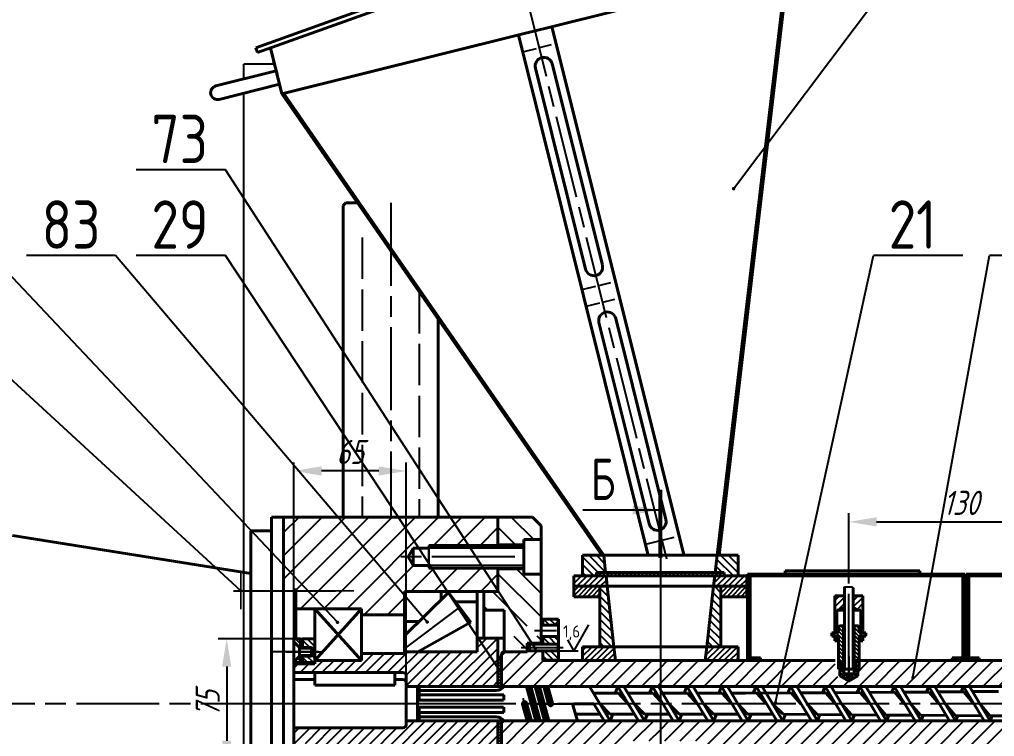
# Model space of a CAD drawing. Header units: millimetres. Extents: x -80 to 1055, y -404 to 589.
# Drawn here: x 198.1 to 339.2, y 430.3 to 534 of the extents above; entities that cross this region are included whole.
import ezdxf

# ---------------------------------------------------------------- set-up
doc = ezdxf.new("R2010")
doc.units = ezdxf.units.MM
for name, pattern in [('AM_ISO02W050', [7.5, 6, -1.5]), ('AM_ISO08W050', [18, 12, -1.5, 3, -1.5]), ('CENTER2', [28.575, 19.05, -3.175, 3.175, -3.175])]:
    doc.linetypes.add(name, pattern=pattern)
for name, color, linetype, lineweight in [('AM_5', 5, 'Continuous', 25), ('AM_7', 5, 'AM_ISO08W050', 25), ('ASHADE', 7, 'Continuous', 40)]:
    doc.layers.add(name, color=color, linetype=linetype, lineweight=lineweight)
for name, color, linetype in [('TIN', 164, 'Continuous'), ('Пунктир', 1, 'AM_ISO02W050'), ('Слой4', 94, 'CENTER2')]:
    doc.layers.add(name, color=color, linetype=linetype)
doc.styles.add('ACISOTS', font='isocp.shx', dxfattribs={"height": 1})
doc.styles.add('ROMANC', font='romanc.shx', dxfattribs={"width": 0.75, "oblique": 15})
doc.styles.get("Standard").update_dxf_attribs({"font": 'romanc.shx', "width": 0.8})
doc.dimstyles.new('Масш.0.25', dxfattribs={"dimtxt": 3.5, "dimasz": 4, "dimexe": 1.25, "dimexo": 0.0625, "dimgap": 1, "dimtad": 1, "dimdec": 0, "dimlfac": 4, "dimzin": 0, "dimdsep": 46, "dimtxsty": 'ROMANC', "dimcen": -0.09, "dimadec": 0, "dimazin": 0, "dimtfac": 1, "dimtdec": 0, "dimtmove": 0, "dimatfit": 3, "dimfxl": 1, "dimtolj": 1, "dimtzin": 0, "dimarcsym": 0})
doc.dimstyles.new('Масш.0.5', dxfattribs={"dimtxt": 3.5, "dimasz": 4, "dimexe": 1.25, "dimexo": 0.0625, "dimgap": 1, "dimtad": 1, "dimtoh": 1, "dimdec": 0, "dimlfac": 2, "dimzin": 0, "dimdsep": 46, "dimtxsty": 'ROMANC', "dimcen": -0.09, "dimadec": 1, "dimazin": 0, "dimtfac": 1, "dimtdec": 0, "dimtmove": 0, "dimatfit": 3, "dimfxl": 1, "dimtolj": 1, "dimtzin": 0, "dimarcsym": 0})
pattern_1 = [(45, (7114.45955, 799.9807), (0.420949506, -0.420949506), [])]
pattern_2 = [(45, (-15231.9553, -3915.6671), (-1.12253202, 1.12253202), [])]
pattern_3 = [(135, (-15231.9553, -3915.667), (-1.68379802, -1.68379802), [])]

# ---------------------------------------------------------------- blocks, each defined once
blk = doc.blocks.new('*D20')
at = {"layer": 'Defpoints', "color": 0}
for p in [(239.11, 444.39), (228.12, 425.64), (237.85, 425.64)]:
    blk.add_point(p, dxfattribs=at)
at = {"layer": 'TIN', "color": 0, "lineweight": -2}
for p, q in [((239.04, 444.39), (226.87, 444.39)), ((228.12, 440.39), (228.12, 429.64)), ((237.79, 425.64), (226.87, 425.64))]:
    blk.add_line(p, q, dxfattribs=at)
at = {"layer": 'TIN', "color": 0}
for points in [[(227.45, 440.39), (228.78, 440.39), (228.12, 444.39)], [(227.45, 429.64), (228.78, 429.64), (228.12, 425.64)]]:
    blk.add_solid(points, dxfattribs=at)
at = {"layer": 'TIN', "color": 0, "insert": (225.37, 435.01), "char_height": 3.5, "attachment_point": 5, "rotation": 90, "style": 'ROMANC'}
blk.add_mtext('\\A1;75', dxfattribs=at)
blk = doc.blocks.new('*D32')
at = {"layer": 'Defpoints', "color": 0}
for p in [(406.46, 566.16), (116.36, 435.01), (406.46, 435.01)]:
    blk.add_point(p, dxfattribs=at)
at = {"layer": 'TIN', "color": 0, "lineweight": -2}
for p, q in [((116.36, 435.07), (116.36, 567.41)), ((406.46, 435.07), (406.46, 567.41)), ((120.36, 566.16), (402.46, 566.16))]:
    blk.add_line(p, q, dxfattribs=at)
at = {"layer": 'TIN', "color": 0}
for points in [[(120.36, 566.82), (120.36, 565.49), (116.36, 566.16)], [(402.46, 566.82), (402.46, 565.49), (406.46, 566.16)]]:
    blk.add_solid(points, dxfattribs=at)
at = {"layer": 'TIN', "color": 0, "insert": (261.41, 568.91), "char_height": 3.5, "attachment_point": 5, "style": 'ROMANC'}
blk.add_mtext('\\A1;1160{\\fTahoma|b0|i0|c0|p32;*}', dxfattribs=at)
blk = doc.blocks.new('*D492')
at = {"layer": 'Defpoints', "color": 0}
for p in [(350.65, 461.33), (350.65, 458.04), (318.15, 452.55)]:
    blk.add_point(p, dxfattribs=at)
at = {"layer": 'TIN', "color": 0, "lineweight": -2}
for p, q in [((318.15, 452.61), (318.15, 462.58)), ((350.65, 458.1), (350.65, 462.58)), ((322.15, 461.33), (346.65, 461.33))]:
    blk.add_line(p, q, dxfattribs=at)
at = {"layer": 'TIN', "color": 0}
for points in [[(322.15, 461.99), (322.15, 460.66), (318.15, 461.33)], [(346.65, 461.99), (346.65, 460.66), (350.65, 461.33)]]:
    blk.add_solid(points, dxfattribs=at)
at = {"layer": 'TIN', "color": 0, "insert": (334.4, 464.08), "char_height": 3.5, "attachment_point": 5, "style": 'ROMANC'}
blk.add_mtext('\\A1;130', dxfattribs=at)
blk = doc.blocks.new('*D508')
at = {"layer": 'Defpoints', "color": 0}
for p in [(237.85, 468.69), (237.85, 435.01), (254.11, 435.01)]:
    blk.add_point(p, dxfattribs=at)
at = {"layer": 'TIN', "color": 0, "lineweight": -2}
for p, q in [((237.85, 435.07), (237.85, 469.94)), ((254.11, 435.07), (254.11, 469.94)), ((250.11, 468.69), (241.85, 468.69))]:
    blk.add_line(p, q, dxfattribs=at)
at = {"layer": 'TIN', "color": 0}
for points in [[(241.85, 469.36), (241.85, 468.02), (237.85, 468.69)], [(250.11, 469.36), (250.11, 468.02), (254.11, 468.69)]]:
    blk.add_solid(points, dxfattribs=at)
at = {"layer": 'TIN', "color": 0, "insert": (245.98, 471.44), "char_height": 3.5, "attachment_point": 5, "style": 'ROMANC'}
blk.add_mtext('\\A1;65', dxfattribs=at)

msp = doc.modelspace()

# ---------------------------------------------------------------- hatches: boundary and pattern name
at = {"layer": 'TIN'}
h = msp.add_hatch(dxfattribs=at)
h.set_pattern_fill('ANSI31', color=256, scale=0.25, angle=-14, style=0)
h.set_pattern_definition([(149, (10100.261, 4529.1147), (0.40881147, 0.680376545), [])])
h.paths.add_polyline_path([(236.11, 523.26), (236.37, 523.33), (263.08, 484.79), (262.84, 484.7)])
h = msp.add_hatch(dxfattribs=at)
h.set_pattern_fill('ANSI31', color=256, scale=0.25, angle=-14, style=0)
h.set_pattern_definition([(59, (-10280.7787, -552.4492), (-0.680376545, 0.40881147), [])])
h.paths.add_polyline_path([(303.89, 494.94), (303.63, 494.91), (299.11, 456.51), (299.37, 456.58)])
h = msp.add_hatch(dxfattribs=at)
h.set_pattern_fill('ANSI31', color=256, scale=0.75, style=0)
h.set_pattern_definition([(45, (-15231.9553, -3915.667), (-1.68379802, 1.68379802), [])])
h.paths.add_polyline_path([(238.1, 451.36), (238.1, 448.76), (243.2, 448.76), (247.6, 448.76), (247.6, 447.86), (253.86, 447.86), (253.86, 451.26), (267.37, 451.26), (267.37, 454.64), (257.37, 454.64), (257.37, 455.01), (255.12, 455.01), (254.39, 456.26), (255.12, 457.51), (257.37, 457.51), (257.37, 457.89), (267.37, 457.89), (267.37, 462.01), (236.36, 462.01), (236.36, 451.36)])
h = msp.add_hatch(dxfattribs=at)
h.set_pattern_fill('ANSI31', color=256, scale=0.75, angle=90, style=0)
h.set_pattern_definition(pattern_3)
h.paths.add_polyline_path([(267.37, 462.01), (267.37, 458.01), (271.12, 458.01), (271.12, 458.76), (273.62, 458.76), (273.62, 460.76), (272.37, 462.01)])
h = msp.add_hatch(dxfattribs=at)
h.set_pattern_fill('ANSI31', color=256, scale=0.25, style=0)
h.set_pattern_definition([(135, (7582.5638, 783.15965), (0.56126601, 0.56126601), [])])
h.paths.add_polyline_path([(299.08, 456.5), (298.8, 454), (300.12, 454), (300.12, 453.5), (302.12, 453.5), (302.12, 456.5)])
h.paths.add_polyline_path([(279.62, 456.5), (279.62, 453.5), (281.62, 453.5), (281.62, 454), (282.95, 454), (282.67, 456.5)])
h = msp.add_hatch(dxfattribs=at)
h.set_pattern_fill('ANSI31', color=256, scale=0.75, angle=90, style=0)
h.set_pattern_definition(pattern_3)
h.paths.add_polyline_path([(273.62, 453.76), (271.12, 453.76), (271.12, 454.51), (267.37, 454.51), (267.37, 448.56), (268.26, 448.56), (268.26, 446.3), (273.62, 446.3), (273.62, 447.25)])
h = msp.add_hatch(dxfattribs=at)
h.set_pattern_fill('ANSI31', color=256, scale=0.1875, angle=90, style=0)
h.set_pattern_definition([(45, (7582.5638, 783.15965), (0.420949506, -0.420949506), [])])
h.paths.add_polyline_path([(303.37, 453.5), (303.37, 452), (298.57, 452), (298.74, 453.5)])
h.paths.add_polyline_path([(283.01, 453.5), (283.17, 452), (278.37, 452), (278.37, 453.5), (279.62, 453.5)])
h = msp.add_hatch(dxfattribs=at)
h.set_pattern_fill('ANSI31', color=256, scale=0.125, style=0)
h.set_pattern_definition([(135, (7582.56382, 783.15965), (0.280633004, 0.280633004), [])])
h.paths.add_polyline_path([(290.87, 454), (300.12, 454), (300.12, 453.5), (290.87, 453.5)])
h.paths.add_polyline_path([(281.62, 454), (290.87, 454), (290.87, 453.5), (281.62, 453.5)])
h = msp.add_hatch(dxfattribs=at)
h.set_pattern_fill('ANSI31', color=256, scale=0.15, angle=90, style=0)
h.set_pattern_definition([(45, (7114.45955, 483.4944), (0.336759605, -0.336759605), [])])
h.paths.add_polyline_path([(282.12, 452), (282.12, 450.5), (278.37, 450.5), (278.37, 452)])
h.paths.add_polyline_path([(299.62, 450.5), (299.62, 452), (303.37, 452), (303.37, 450.5)])
h = msp.add_hatch(dxfattribs=at)
h.set_pattern_fill('ANSI31', color=256, scale=0.25, style=0)
h.set_pattern_definition([(135, (6853.4571, 805.2864), (0.56126601, 0.56126601), [])])
h.paths.add_polyline_path([(299.62, 443.25), (297.59, 443.25), (298.57, 452), (299.07, 452), (299.32, 452), (299.62, 452)])
h.paths.add_polyline_path([(284.15, 443.25), (282.13, 443.25), (282.13, 452), (283.18, 452)])
h = msp.add_hatch(dxfattribs=at)
h.set_pattern_fill('ANSI31', color=256, scale=0.75, angle=90, style=0)
h.set_pattern_definition(pattern_3)
h.paths.add_polyline_path([(267.37, 451.26), (265.35, 451.26), (265.35, 448.56), (267.37, 448.56)])
h = msp.add_hatch(dxfattribs=at)
h.set_pattern_fill('ANSI31', color=256, scale=0.2, angle=180, style=0)
h.set_pattern_definition([(225, (-15231.45534, -3867.8331), (0.449012806, -0.449012806), [])])
h.paths.add_polyline_path([(320.18, 450.61), (318.79, 450.61), (318.79, 448.97), (319.47, 448.57), (319.89, 448.57), (319.89, 445.28), (320.18, 445.28)])
h.paths.add_polyline_path([(317.5, 450.61), (316.11, 450.61), (316.11, 445.28), (316.4, 445.28), (316.4, 448.57), (316.82, 448.57), (317.5, 448.97)])
h.paths.add_polyline_path([(316.4, 444.78), (316.11, 444.78), (316.11, 444.12), (316.4, 444.12)])
h.paths.add_polyline_path([(320.18, 444.78), (319.89, 444.78), (319.89, 444.12), (320.18, 444.12)])
h = msp.add_hatch(dxfattribs=at)
h.set_pattern_fill('ANSI31', color=256, scale=0.2, angle=90, style=0)
h.set_pattern_definition([(135, (-15231.95534, -3915.6671), (-0.449012806, -0.449012806), [])])
h.paths.add_polyline_path([(276.12, 447.02), (276.12, 447.25), (273.87, 447.25), (273.87, 446.37), (275.47, 446.37)])
h.paths.add_polyline_path([(275.47, 444.72), (273.87, 444.72), (273.87, 443.76), (273.87, 443.64), (276.12, 443.64), (276.12, 444.08)])
h.paths.add_polyline_path([(276.12, 442.64), (273.87, 442.64), (273.87, 441.32), (276.12, 441.32)])
h = msp.add_hatch(dxfattribs=at)
h.set_pattern_fill('ANSI31', color=256, scale=0.125, angle=90, style=0)
h.set_pattern_definition([(135, (-50.75283, -63.24215), (-0.280633, -0.280633), [])])
h.paths.add_polyline_path([(316.65, 446.28), (316.65, 445.28), (315.68, 445.28), (315.68, 444.78), (316.65, 444.78), (316.65, 441.28), (317.05, 441.28), (317.05, 440.03), (317.37, 440.03), (317.37, 446.28)])
h.paths.add_polyline_path([(316.65, 441.28), (316.65, 440.43), (317.05, 440.03), (317.05, 441.28)])
h.paths.add_polyline_path([(319.25, 441.28), (319.25, 440.03), (319.65, 440.43), (319.65, 441.28)], flags=16)
h.paths.add_polyline_path([(318.92, 446.28), (318.92, 441.03), (318.92, 440.03), (319.25, 440.03), (319.25, 441.28), (319.65, 441.28), (319.65, 444.78), (320.61, 444.78), (320.61, 445.28), (319.65, 445.28), (319.65, 446.28)])
h = msp.add_hatch(dxfattribs=at)
h.set_pattern_fill('ANSI31', color=256, scale=0.35, angle=180, style=0)
h.set_pattern_definition([(225, (-15231.9553, -3915.6671), (0.78577241, -0.78577241), [])])
h.paths.add_polyline_path([(267.37, 444.51), (264.36, 444.51), (264.36, 442.51), (253.85, 442.51), (253.85, 442.26), (247.6, 442.26), (247.6, 441.26), (241.23, 441.26), (240.85, 441.26), (240.85, 440.77), (237.85, 440.77), (237.85, 439.51), (253.61, 439.51, -0.414214), (254.11, 439.01), (254.11, 438.51), (254.11, 437.51), (267.37, 437.51)])
h.paths.add_polyline_path([(267.37, 432.51), (264.78, 432.51), (255.96, 432.51), (254.11, 432.51), (254.11, 432.01, -0.414214), (253.61, 431.51), (237.85, 431.51), (237.85, 429.25), (240.85, 429.25), (240.85, 428.76), (247.6, 428.76), (247.6, 427.76), (253.85, 427.76), (253.85, 427.51), (264.36, 427.51), (264.36, 425.51), (267.37, 425.51)])
h = msp.add_hatch(dxfattribs=at)
h.set_pattern_fill('ANSI31', color=256, scale=0.75, angle=90, style=0)
h.set_pattern_definition(pattern_3)
h.paths.add_polyline_path([(273.62, 444.8), (268.39, 444.8), (268.26, 444.94), (268.26, 443.13), (271.62, 443.13), (271.62, 443.76), (273.62, 443.76)])
h.paths.add_polyline_path([(271.62, 443.13), (268.26, 443.13), (268.26, 442.51), (271.62, 442.51)])
h = msp.add_hatch(dxfattribs=at)
h.set_pattern_fill('ANSI31', color=256, scale=0.1875, angle=90, style=0)
h.set_pattern_definition([(135, (-15231.95534, -3915.6671), (-0.420949506, -0.420949506), [])])
h.paths.add_polyline_path([(238.78, 444.39), (237.85, 444.39), (237.85, 443.94), (238.66, 443.14), (238.78, 443.14)])
h.paths.add_polyline_path([(238.78, 441.89), (238.66, 441.89), (237.85, 441.08), (237.85, 441.01), (238.78, 441.01)])
h.paths.add_polyline_path([(240.85, 444.39), (239.11, 444.39), (239.11, 443.14), (240.41, 443.14), (240.85, 443.14)])
h.paths.add_polyline_path([(240.85, 441.89), (240.41, 441.89), (239.11, 441.89), (239.11, 441.01), (240.85, 441.01)])
h.paths.add_polyline_path([(240.85, 443.14), (240.41, 443.14), (240.53, 443.01), (240.85, 443.01)])
h.paths.add_polyline_path([(240.85, 442.01), (240.53, 442.01), (240.41, 441.89), (240.85, 441.89)])
h = msp.add_hatch(dxfattribs=at)
h.set_pattern_fill('ANSI31', color=256, scale=0.5, style=0)
h.set_pattern_definition(pattern_2)
h.paths.add_polyline_path([(273.87, 443.76), (271.62, 443.76), (271.62, 443.64), (273.87, 443.64)])
h = msp.add_hatch(dxfattribs=at)
h.set_pattern_fill('ANSI31', color=256, scale=0.1875, angle=90, style=0)
h.set_pattern_definition(pattern_1)
h.paths.add_polyline_path([(279.62, 443.25), (279.62, 441.25), (284.38, 441.25), (284.15, 443.25)])
h = msp.add_hatch(dxfattribs=at)
h.set_pattern_fill('ANSI31', color=256, scale=0.1875, angle=90, style=0)
h.set_pattern_definition(pattern_1)
h.paths.add_polyline_path([(302.12, 443.25), (302.12, 441.25), (297.37, 441.25), (297.59, 443.25)])
h = msp.add_hatch(dxfattribs=at)
h.set_pattern_fill('ANSI37', color=256, scale=0.1875, angle=90, style=0)
h.set_pattern_definition([(135, (-15231.95534, -3915.6671), (-0.420949506, -0.420949506), []), (225, (-15231.95534, -3915.6671), (0.420949506, -0.420949506), [])])
h.paths.add_polyline_path([(267.87, 441.74), (267.37, 441.74), (267.37, 437.51), (267.87, 437.51)])
h.paths.add_polyline_path([(267.87, 432.25), (267.87, 432.51), (267.37, 432.51), (267.37, 428.28), (267.87, 428.28)])
h = msp.add_hatch(dxfattribs=at)
h.set_pattern_fill('ANSI31', color=256, scale=0.5, style=0)
h.set_pattern_definition(pattern_2)
h.paths.add_polyline_path([(290.87, 441.25), (284.38, 441.25), (284.38, 441.24), (273.87, 441.24), (273.87, 442.64), (271.62, 442.64), (271.62, 442.51), (268.14, 442.51), (267.88, 442.25), (267.88, 437.75), (268.12, 437.51), (280.6, 437.51), (280.6, 437.5), (284.72, 437.5), (284.72, 437.51), (285.6, 437.51), (285.6, 437.5), (289.72, 437.5), (289.72, 437.51), (290.6, 437.51), (290.6, 437.5), (290.87, 437.5), (290.87, 439.02)])
h = msp.add_hatch(dxfattribs=at)
h.set_pattern_fill('ANSI31', color=256, scale=0.5, style=0)
h.set_pattern_definition(pattern_2)
h.paths.add_polyline_path([(316.15, 441.25), (302.12, 441.25), (302.12, 441.25), (297.37, 441.25), (290.87, 441.25), (290.87, 438.36), (290.87, 437.5), (294.72, 437.5), (294.72, 437.51), (295.6, 437.51), (295.6, 437.5), (299.72, 437.5), (299.72, 437.51), (300.6, 437.51), (300.6, 437.5), (304.72, 437.5), (304.72, 437.51), (305.6, 437.51), (305.6, 437.5), (309.72, 437.5), (309.72, 437.51), (310.6, 437.51), (310.6, 437.5), (314.72, 437.5), (314.72, 437.51), (315.6, 437.51), (315.6, 437.5), (319.72, 437.5), (319.72, 437.51), (320.6, 437.51), (320.6, 437.5), (324.72, 437.5), (324.72, 437.51), (325.6, 437.51), (325.6, 437.5), (329.72, 437.5), (329.72, 437.51), (330.6, 437.51), (330.6, 437.5), (334.72, 437.5), (334.72, 437.51), (335.6, 437.51), (335.6, 437.5), (339.72, 437.5), (339.72, 437.51), (340.6, 437.51), (340.6, 437.5), (342.34, 437.5), (341.28, 441.25), (319.15, 441.25), (319.15, 440.03), (318.96, 440.03), (318.96, 439.05), (318.9, 439.01), (318.9, 439.01), (317.65, 438.29), (316.33, 439.05), (316.33, 440.03), (316.15, 440.03)])
h = msp.add_hatch(dxfattribs=at)
h.set_pattern_fill('ANSI31', color=256, scale=0.09375, angle=90, style=0)
h.set_pattern_definition([(135, (-50.32527, -37.69323), (-0.21047475, -0.21047475), [])])
h.paths.add_polyline_path([(316.83, 439.92), (316.83, 439.05), (317.49, 438.67), (318.15, 438.67), (318.15, 438.91), (317.4, 439.35), (317.4, 439.92)])
h.paths.add_polyline_path([(318.9, 439.92), (318.9, 439.35), (318.15, 438.91), (318.15, 438.67), (318.8, 438.67), (318.94, 438.75), (319.46, 439.05), (319.46, 439.92)])
h = msp.add_hatch(dxfattribs=at)
h.set_pattern_fill('ANSI31', color=256, scale=0.5, style=0)
h.set_pattern_definition(pattern_2)
h.paths.add_polyline_path([(290.87, 432.51), (278.9, 432.51), (278.21, 432.51), (277.25, 432.51), (268.13, 432.51), (267.88, 432.25), (267.88, 428.25), (268.12, 428), (269.11, 428), (269.11, 427.52), (271.62, 427.52), (271.62, 426.25), (273.87, 426.25), (273.87, 426.37), (273.87, 428.75), (281.38, 428.75), (285.13, 428.75), (285.13, 429.61), (290.87, 429.61)])
h = msp.add_hatch(dxfattribs=at)
h.set_pattern_fill('ANSI31', color=256, scale=0.5, style=0)
h.set_pattern_definition(pattern_2)
h.paths.add_polyline_path([(343.75, 432.51), (290.87, 432.51), (290.87, 429.61), (296.63, 429.61), (296.63, 428.75), (304.38, 428.75), (344.81, 428.76)])

# ---------------------------------------------------------------- linework, layer by layer
at = {"layer": 'AM_5', "color": 2}
for p, q in [((278.36, 442.63), (280.54, 446.41)), ((277.42, 444.26), (278.36, 442.63))]:
    msp.add_line(p, q, dxfattribs=at)
at = {"layer": 'AM_7'}
for p, q in [((291.81, 455.92), (271.97, 535.49)), ((251.86, 507.51), (251.86, 462.01)), ((269.81, 456.26), (253.26, 456.26)), ((269.81, 456.26), (253.26, 456.26)), ((290.87, 456.12), (290.87, 438.36)), ((290.87, 452), (290.87, 442.08)), ((318.15, 438.92), (318.15, 452.55)), ((229.12, 451.36), (242.67, 451.36)), ((230.87, 451.36), (244.42, 451.36)), ((232.33, 451.36), (237.55, 451.36)), ((234.12, 451.36), (243.84, 451.36)), ((253.85, 442.96), (261.82, 448.95)), ((275.84, 445.55), (272.68, 445.55)), ((290.87, 445.28), (290.87, 438.36)), ((270.72, 443.14), (276.81, 443.14)), ((318.15, 441.86), (318.15, 438.11)), ((318.15, 441.81), (318.15, 438.11)), ((318.15, 439.6), (318.15, 440.65)), ((290.87, 439.02), (290.87, 424.9)), ((273.13, 432.51), (271.77, 437.58)), ((273.13, 432.51), (271.77, 437.58)), ((274.38, 432.51), (273.02, 437.58)), ((274.38, 432.51), (273.02, 437.58)), ((275.07, 434.72), (274.3, 437.58)), ((275.07, 434.72), (274.3, 437.58)), ((236.36, 435.01), (109.16, 435.01)), ((413.98, 435.01), (231.69, 435.01)), ((268.35, 435.01), (235.62, 435.01)), ((271.88, 432.59), (271.02, 435.8)), ((271.88, 432.59), (271.02, 435.8)), ((272.11, 435), (277.95, 435))]:
    msp.add_line(p, q, dxfattribs=at)
at = {"layer": 'ASHADE'}
for p, q in [((232.31, 529.96), (298.47, 553.66)), ((232.57, 529.25), (298.72, 552.95)), ((309.38, 541.53), (274.91, 532.94)), ((299.11, 456.52), (309.12, 541.47)), ((299.36, 456.52), (309.38, 541.53)), ((270.58, 531.86), (274.91, 532.94)), ((294.25, 456.57), (275.19, 533.01)), ((236.11, 523.26), (270.58, 531.86)), ((236.35, 523.32), (270.58, 531.86)), ((289.12, 456.44), (270.34, 531.8)), ((232.31, 529.96), (232.57, 529.25)), ((236.11, 523.26), (234.45, 529.93)), ((235.4, 526.13), (234.91, 528.07)), ((235.28, 526.6), (226.55, 524.42)), ((272.8, 527.01), (280.06, 497.9)), ((275.23, 527.62), (282.48, 498.51)), ((235.77, 524.66), (227.03, 522.48)), ((282.38, 456.49), (236.11, 523.26)), ((248.27, 506.16), (236.37, 523.33)), ((244.99, 507.14), (245.36, 507.51)), ((244.99, 462.01), (244.99, 507.14)), ((245.36, 507.51), (247.03, 507.51)), ((282.69, 456.49), (248.27, 506.16)), ((258.74, 491.06), (258.74, 462.01)), ((281.99, 490.16), (289.25, 461.05)), ((284.42, 490.76), (291.67, 461.65)), ((234.61, 431.51), (234.61, 462.01)), ((267.37, 462.01), (234.61, 462.01)), ((236.36, 431.51), (236.36, 462.01)), ((272.37, 462.01), (267.37, 462.01)), ((267.37, 457.89), (267.37, 462.01)), ((267.37, 457.89), (267.37, 462.01)), ((267.37, 457.89), (267.37, 462.01)), ((273.62, 460.76), (272.37, 462.01)), ((231.61, 460.01), (234.61, 460.01)), ((231.61, 431.51), (231.61, 460.01)), ((273.62, 446.3), (273.62, 460.76)), ((197.11, 459.35), (231.61, 453.85)), ((271.12, 458.76), (271.12, 453.76)), ((273.62, 458.76), (271.12, 458.76)), ((255.12, 457.51), (254.39, 456.26)), ((255.12, 457.51), (254.39, 456.26)), ((257.37, 457.51), (255.12, 457.51)), ((255.12, 457.51), (255.12, 455.01)), ((255.12, 457.51), (255.12, 455.01)), ((271.12, 457.89), (257.37, 457.89)), ((271.12, 458.01), (267.37, 458.01)), ((254.39, 456.26), (255.12, 455.01)), ((254.39, 456.26), (255.12, 455.01)), ((302.12, 456.5), (279.62, 456.5)), ((279.62, 453.5), (279.62, 456.5)), ((282.38, 456.49), (299.36, 456.52)), ((282.95, 454), (282.67, 456.5)), ((298.8, 454), (299.08, 456.5)), ((302.12, 453.5), (302.12, 456.5)), ((257.37, 455.01), (255.12, 455.01)), ((271.12, 454.64), (257.37, 454.64)), ((267.37, 454.64), (257.37, 454.64)), ((267.37, 451.26), (267.37, 454.64)), ((267.37, 451.26), (267.37, 454.64)), ((267.37, 451.26), (267.37, 454.64)), ((271.12, 454.51), (267.37, 454.51)), ((273.62, 453.76), (271.12, 453.76)), ((279.62, 453.5), (278.37, 453.5)), ((278.37, 453.5), (278.37, 452)), ((278.37, 453.5), (278.37, 452)), ((303.37, 453.5), (279.62, 453.5)), ((281.62, 453.5), (281.62, 454)), ((281.62, 454), (300.12, 454)), ((283.17, 452), (283.01, 453.5)), ((298.57, 452), (298.74, 453.5)), ((300.12, 454), (300.12, 453.5)), ((302.12, 453.5), (303.37, 453.5)), ((303.37, 453.5), (303.37, 452)), ((303.5, 453.75), (303.5, 441.25)), ((335, 453.75), (303.5, 453.75)), ((303.87, 453.5), (303.87, 441.25)), ((334.62, 453.5), (303.87, 453.5)), ((308.92, 453.75), (308.92, 454.25)), ((308.92, 454.25), (328.42, 454.25)), ((328.42, 453.75), (328.42, 454.25)), ((334.62, 453.5), (334.62, 441.25)), ((335, 453.75), (335, 441.25)), ((366.62, 453.75), (335.12, 453.75)), ((335.12, 453.75), (335.12, 441.25)), ((366.25, 453.5), (335.5, 453.5)), ((335.5, 453.5), (335.5, 441.25)), ((236.36, 435.01), (236.36, 451.68)), ((238.1, 444.39), (238.1, 451.68)), ((278.37, 452), (278.37, 450.5)), ((278.37, 452), (303.37, 452)), ((303.37, 452), (278.37, 452)), ((278.37, 452), (278.37, 450.5)), ((278.87, 452), (284.62, 452)), ((282.13, 452), (282.13, 443.25)), ((299.62, 452), (282.13, 452)), ((284.15, 443.25), (283.18, 452)), ((303.37, 452), (296.69, 452)), ((297.59, 443.25), (298.57, 452)), ((299.62, 452), (299.62, 443.25)), ((303.37, 452), (303.37, 450.5)), ((317.5, 440.03), (317.5, 451.91)), ((318.79, 440.03), (318.79, 451.78)), ((253.85, 442.26), (253.86, 451.26)), ((253.85, 444.84), (260.21, 451.1)), ((267.37, 451.26), (253.86, 451.26)), ((259.14, 451.26), (259.14, 450.04)), ((263.43, 446.81), (260.21, 451.1)), ((264.36, 442.51), (264.36, 451.26)), ((265.35, 451.26), (265.35, 444.51)), ((278.37, 450.5), (282.13, 450.5)), ((299.62, 450.5), (303.37, 450.5)), ((316.11, 450.61), (317.5, 450.61)), ((316.11, 445.28), (316.11, 450.61)), ((318.79, 450.61), (320.18, 450.61)), ((320.18, 445.28), (320.18, 450.61)), ((243.2, 448.76), (238.1, 448.76)), ((243.2, 448.76), (238.1, 448.76)), ((240.85, 448.76), (247.6, 448.76)), ((240.85, 448.76), (247.6, 441.26)), ((247.6, 448.76), (240.85, 441.26)), ((240.85, 448.76), (240.85, 441.26)), ((240.93, 448.76), (247.6, 448.76)), ((240.93, 448.76), (247.6, 448.76)), ((247.6, 448.76), (247.6, 441.26)), ((247.6, 448.76), (247.6, 441.26)), ((247.6, 448.76), (247.6, 441.26)), ((264.36, 449.76), (261.21, 449.76)), ((316.82, 448.57), (317.5, 448.97)), ((319.47, 448.57), (318.79, 448.97)), ((253.86, 447.86), (247.6, 447.86)), ((265.35, 448.56), (268.26, 448.56)), ((268.26, 448.56), (268.26, 446.17)), ((273.62, 446.3), (273.62, 447.25)), ((273.87, 447.25), (276.12, 447.25)), ((273.87, 446.3), (273.87, 447.25)), ((274.87, 447.25), (275.62, 447.25)), ((276.12, 447.25), (276.12, 446.93)), ((316.4, 445.28), (316.4, 448.57)), ((316.4, 448.57), (317.5, 448.57)), ((318.79, 448.57), (319.89, 448.57)), ((319.89, 445.28), (319.89, 448.57)), ((253.86, 446.89), (255.92, 446.89)), ((255.77, 442.51), (263.43, 446.81)), ((268.26, 446.17), (268.26, 444.94)), ((273.62, 444.8), (273.62, 446.3)), ((273.62, 444.8), (273.62, 446.3)), ((275.47, 446.37), (273.87, 446.37)), ((276.12, 446.37), (275.47, 446.37)), ((276.12, 446.93), (276.12, 445.75)), ((316.65, 446.16), (316.77, 446.28)), ((316.65, 445.28), (316.65, 446.16)), ((316.77, 446.28), (317.5, 446.28)), ((317.37, 446.16), (317.25, 446.28)), ((317.37, 446.16), (317.5, 446.16)), ((317.37, 440.16), (317.37, 446.16)), ((318.79, 446.28), (319.52, 446.28)), ((318.79, 446.16), (318.92, 446.16)), ((318.92, 446.16), (319.05, 446.28)), ((318.92, 441.03), (318.92, 446.28)), ((319.65, 446.16), (319.52, 446.28)), ((319.65, 445.28), (319.65, 446.16)), ((264.36, 444.51), (268.26, 444.51)), ((267.37, 437.51), (267.37, 444.51)), ((268.26, 444.94), (268.26, 442.51)), ((273.62, 443.76), (273.62, 444.8)), ((273.62, 443.76), (273.62, 444.8)), ((275.47, 444.72), (273.62, 444.72)), ((273.87, 443.76), (273.87, 444.72)), ((276.12, 444.72), (275.47, 444.72)), ((276.12, 445.75), (276.12, 445.35)), ((276.12, 445.35), (276.12, 444.18)), ((315.68, 445.28), (315.68, 444.78)), ((316.65, 445.28), (315.68, 445.28)), ((315.68, 444.78), (316.65, 444.78)), ((316.11, 444.12), (316.11, 444.78)), ((316.4, 444.12), (316.4, 444.78)), ((316.65, 440.03), (316.65, 444.78)), ((318.92, 440.03), (318.92, 445.53)), ((319.65, 445.28), (320.61, 445.28)), ((320.61, 444.78), (319.65, 444.78)), ((319.65, 441.28), (319.65, 444.78)), ((319.89, 444.12), (319.89, 444.78)), ((320.18, 444.12), (320.18, 444.78)), ((320.61, 445.28), (320.61, 444.78)), ((237.85, 444.39), (237.85, 435.01)), ((238.78, 444.39), (237.85, 444.39)), ((238.66, 443.14), (237.85, 443.94)), ((238.66, 443.14), (238.66, 441.89)), ((238.66, 443.14), (240.41, 443.14)), ((238.78, 444.39), (238.78, 443.14)), ((240.85, 444.39), (239.11, 444.39)), ((239.11, 444.39), (239.11, 443.14)), ((240.41, 443.14), (240.41, 442.51)), ((240.41, 443.14), (240.53, 443.01)), ((240.85, 440.77), (240.85, 444.39)), ((271.62, 443.76), (273.87, 443.76)), ((271.62, 442.51), (271.62, 443.76)), ((276.12, 443.64), (271.62, 443.64)), ((273.87, 443.76), (273.87, 443.64)), ((276.12, 444.18), (276.12, 441.24)), ((302.12, 443.25), (279.62, 443.25)), ((279.62, 443.25), (279.62, 441.24)), ((299.62, 443.25), (282.13, 443.25)), ((284.38, 441.25), (284.15, 443.25)), ((297.37, 441.25), (297.59, 443.25)), ((302.12, 443.25), (302.12, 441.25)), ((303.5, 444.34), (303.5, 441.25)), ((303.5, 442.46), (303.5, 443.13)), ((316.4, 444.12), (316.11, 444.12)), ((319.89, 444.12), (320.18, 444.12)), ((237.85, 442.67), (238.04, 442.67)), ((237.85, 442.35), (238.04, 442.35)), ((237.85, 442.35), (237.85, 441.36)), ((238.66, 441.89), (237.85, 441.08)), ((238.04, 442.67), (238.04, 442.35)), ((240.41, 441.89), (238.66, 441.89)), ((238.78, 441.89), (238.78, 440.77)), ((239.11, 441.89), (239.11, 440.77)), ((240.41, 442.51), (240.41, 441.89)), ((240.53, 442.01), (240.41, 441.89)), ((240.53, 443.01), (240.53, 442.67)), ((240.53, 443.01), (240.53, 442.51)), ((240.53, 443.01), (240.85, 443.01)), ((240.53, 442.67), (240.53, 442.35)), ((240.53, 442.51), (240.53, 442.01)), ((240.53, 442.35), (240.53, 442.01)), ((240.85, 442.01), (240.53, 442.01)), ((253.85, 442.26), (247.6, 442.26)), ((264.36, 442.51), (253.86, 442.51)), ((267.87, 441.74), (267.37, 441.74)), ((267.87, 441.74), (267.87, 437.75)), ((267.87, 441.74), (267.87, 437.51)), ((267.87, 441.74), (267.87, 437.51)), ((268.14, 442.51), (267.88, 442.25)), ((267.88, 442.25), (267.88, 437.51)), ((271.62, 442.51), (268.14, 442.51)), ((276.12, 442.64), (271.62, 442.64)), ((273.87, 442.64), (273.87, 441.24)), ((303.5, 442.5), (303.87, 442.5)), ((303.75, 442.5), (303.5, 442.5)), ((303.87, 441.63), (305.37, 441.63)), ((304.12, 441.25), (304.12, 441.63)), ((305.37, 441.63), (305.37, 441.25)), ((334.62, 441.63), (333.12, 441.63)), ((333.12, 441.63), (333.12, 441.25)), ((334.37, 441.25), (334.37, 441.63)), ((335, 442.5), (334.62, 442.5)), ((335.12, 442.5), (335.5, 442.5)), ((335.5, 441.63), (337, 441.63)), ((335.75, 441.25), (335.75, 441.63)), ((337, 441.63), (337, 441.25)), ((240.85, 440.77), (237.85, 440.77)), ((240.85, 441.26), (247.6, 441.26)), ((241.23, 441.26), (247.6, 441.26)), ((276.12, 441.32), (273.87, 441.32)), ((284.38, 441.24), (273.87, 441.24)), ((297.37, 441.25), (279.6, 441.25)), ((297.37, 441.25), (279.6, 441.25)), ((302.12, 441.25), (297.37, 441.25)), ((302.12, 441.25), (297.37, 441.25)), ((316.15, 441.25), (297.37, 441.25)), ((304.78, 441.25), (306.03, 441.25)), ((316.65, 440.43), (316.65, 441.28)), ((351.15, 441.25), (319.15, 441.25)), ((319.65, 440.03), (319.65, 441.28)), ((237.86, 439.51), (253.61, 439.51)), ((240.86, 439.51), (240.86, 437.67)), ((252.43, 439.51), (252.43, 437.67)), ((254.11, 439.01), (254.11, 432.01)), ((254.11, 439.01), (254.11, 438.51)), ((316.65, 440.03), (319.65, 440.03)), ((316.83, 440.03), (316.83, 439.05)), ((317.4, 439.92), (316.83, 439.92)), ((318.15, 438.29), (316.83, 439.05)), ((316.9, 439.01), (318.15, 438.29)), ((317.37, 440.16), (317.25, 440.03)), ((317.4, 440.03), (317.4, 439.35)), ((317.4, 439.35), (318.9, 439.35)), ((317.4, 439.35), (318.15, 438.91)), ((318.9, 439.35), (318.15, 438.91)), ((319.4, 439.01), (318.15, 438.29)), ((318.8, 438.67), (319.46, 439.05)), ((318.9, 440.03), (318.9, 439.35)), ((319.46, 439.92), (318.9, 439.92)), ((319.46, 440.03), (319.46, 439.05)), ((231.61, 438.51), (231.61, 410.01)), ((234.61, 438.51), (234.61, 408.01)), ((236.36, 438.51), (236.36, 408.01)), ((237.86, 438.51), (240.86, 438.51)), ((240.86, 437.67), (252.43, 437.67)), ((252.43, 438.51), (253.61, 438.51)), ((254.11, 438.01), (254.11, 432.01)), ((267.37, 437.51), (254.11, 437.51)), ((255.71, 437.51), (255.71, 435.51)), ((255.71, 437.26), (255.96, 437.51)), ((255.71, 437.26), (255.96, 437.51)), ((267.5, 437.51), (255.96, 437.51)), ((255.96, 437.51), (255.96, 435.51)), ((255.96, 437.51), (255.96, 435.51)), ((267.5, 437.51), (255.96, 437.51)), ((280.6, 437.51), (264.78, 437.51)), ((267.87, 437.75), (268.12, 437.5)), ((267.87, 437.75), (268.12, 437.5)), ((267.87, 437.75), (268.12, 437.5)), ((267.88, 437.75), (268.13, 437.5)), ((403.87, 437.5), (268.12, 437.5)), ((271.02, 437.51), (271.52, 437.51)), ((271.02, 437.51), (271.52, 437.51)), ((271.02, 437.51), (271.52, 437.51)), ((271.02, 437.51), (271.52, 437.51)), ((272.84, 432.51), (271.5, 437.51)), ((272.84, 432.51), (271.5, 437.51)), ((272.21, 437.51), (271.71, 437.51)), ((272.21, 437.51), (271.71, 437.51)), ((272.21, 437.51), (271.71, 437.51)), ((272.21, 437.51), (271.71, 437.51)), ((273.47, 432.51), (272.11, 437.51)), ((273.47, 432.51), (272.11, 437.51)), ((274.09, 432.51), (272.75, 437.51)), ((274.09, 432.51), (272.75, 437.51)), ((274.72, 432.51), (273.36, 437.51)), ((274.72, 432.51), (273.36, 437.51)), ((273.93, 437.51), (273.43, 437.51)), ((273.93, 437.51), (273.43, 437.51)), ((273.93, 437.51), (273.43, 437.51)), ((273.93, 437.51), (273.43, 437.51)), ((274.69, 434.94), (274, 437.51)), ((274.69, 434.94), (274, 437.51)), ((275.27, 435.08), (274.61, 437.51)), ((275.27, 435.08), (274.61, 437.51)), ((278.21, 437.51), (277.16, 437.51)), ((278.21, 437.51), (277.16, 437.51)), ((280.6, 437.51), (278.21, 437.51)), ((283.59, 432.51), (280.6, 437.51)), ((284.72, 437.51), (284.32, 436.51)), ((285.6, 437.51), (284.72, 437.51)), ((287.72, 432.51), (284.72, 437.51)), ((284.72, 437.51), (285.6, 437.51)), ((288.59, 432.51), (285.6, 437.51)), ((289.72, 437.51), (289.32, 436.51)), ((292.72, 432.51), (289.72, 437.51)), ((290.6, 437.51), (289.72, 437.51)), ((289.72, 437.51), (290.6, 437.51)), ((293.59, 432.51), (290.6, 437.51)), ((294.72, 437.51), (294.32, 436.51)), ((295.6, 437.51), (294.72, 437.51)), ((297.72, 432.51), (294.72, 437.51)), ((294.72, 437.51), (295.6, 437.51)), ((298.59, 432.51), (295.6, 437.51)), ((299.72, 437.51), (299.32, 436.51)), ((300.6, 437.51), (299.72, 437.51)), ((302.72, 432.51), (299.72, 437.51)), ((299.72, 437.51), (300.6, 437.51)), ((303.59, 432.51), (300.6, 437.51)), ((304.72, 437.51), (304.32, 436.51)), ((305.6, 437.51), (304.72, 437.51)), ((304.72, 437.51), (305.6, 437.51)), ((307.72, 432.51), (304.72, 437.51)), ((308.59, 432.51), (305.6, 437.51)), ((309.72, 437.51), (309.34, 436.55)), ((310.6, 437.51), (309.72, 437.51)), ((312.72, 432.51), (309.72, 437.51)), ((309.72, 437.51), (310.6, 437.51)), ((313.59, 432.51), (310.6, 437.51)), ((314.72, 437.51), (314.35, 436.59)), ((317.72, 432.51), (314.72, 437.51)), ((315.22, 437.51), (316.1, 437.51)), ((318.59, 432.51), (315.6, 437.51)), ((317.49, 438.67), (318.8, 438.67)), ((319.72, 437.51), (319.37, 436.63)), ((322.72, 432.51), (319.72, 437.51)), ((321.1, 437.51), (320.22, 437.51)), ((320.22, 437.51), (321.1, 437.51)), ((323.59, 432.51), (320.6, 437.51)), ((324.72, 437.51), (324.38, 436.66)), ((327.72, 432.51), (324.72, 437.51)), ((325.6, 437.51), (324.72, 437.51)), ((324.72, 437.51), (325.6, 437.51)), ((328.59, 432.51), (325.6, 437.51)), ((329.72, 437.51), (329.4, 436.7)), ((330.6, 437.51), (329.72, 437.51)), ((332.72, 432.51), (329.72, 437.51)), ((329.72, 437.51), (330.6, 437.51)), ((333.59, 432.51), (330.6, 437.51)), ((334.72, 437.51), (334.41, 436.74)), ((335.6, 437.51), (334.72, 437.51)), ((337.72, 432.51), (334.72, 437.51)), ((334.72, 437.51), (335.6, 437.51)), ((338.59, 432.51), (335.6, 437.51)), ((255.71, 437.26), (255.71, 432.76)), ((255.71, 437.26), (255.71, 432.76)), ((255.71, 437.26), (255.71, 432.76)), ((255.71, 437.26), (255.71, 435.51)), ((255.71, 437.26), (255.71, 432.76)), ((266.88, 436.92), (255.96, 436.92)), ((268.2, 436.3), (255.96, 436.3)), ((268.2, 436.3), (255.96, 436.3)), ((268.2, 436.3), (268.2, 435.51)), ((268.2, 436.3), (268.2, 435.51)), ((268.2, 436.3), (268.2, 435.51)), ((268.2, 436.3), (268.2, 435.51)), ((281.2, 436.51), (284.82, 436.51)), ((284.82, 436.51), (286.22, 435.01)), ((286.2, 436.51), (289.82, 436.51)), ((289.82, 436.51), (291.22, 435.01)), ((291.2, 436.51), (294.82, 436.51)), ((294.82, 436.51), (296.22, 435.01)), ((296.2, 436.51), (299.82, 436.51)), ((299.82, 436.51), (301.22, 435.01)), ((301.2, 436.51), (303.21, 436.51)), ((303.21, 436.51), (309.8, 436.56)), ((304.82, 436.51), (306.22, 435.01)), ((309.8, 436.56), (311.22, 435.01)), ((311.16, 436.57), (314.81, 436.59)), ((314.81, 436.59), (316.22, 435.01)), ((316.14, 436.6), (319.79, 436.63)), ((319.79, 436.63), (321.22, 435.01)), ((321.12, 436.64), (324.79, 436.67)), ((324.79, 436.67), (326.22, 435.01)), ((326.1, 436.68), (329.76, 436.7)), ((329.76, 436.7), (331.22, 435.01)), ((331.07, 436.71), (334.79, 436.74)), ((334.79, 436.74), (336.22, 435.01)), ((336.05, 436.75), (339.78, 436.78)), ((236.36, 435.01), (236.36, 418.34)), ((237.85, 425.64), (237.85, 435.01)), ((268.19, 435.51), (255.69, 435.51)), ((268.19, 435.51), (255.69, 435.51)), ((271.59, 432.51), (270.94, 434.93)), ((271.59, 432.51), (270.94, 434.93)), ((272.22, 432.51), (271.52, 435.1)), ((272.22, 432.51), (271.52, 435.1)), ((278.24, 434.63), (278.9, 432.51)), ((281.22, 435.01), (278.46, 435.01)), ((282.72, 432.51), (281.22, 435.01)), ((282.09, 435.01), (283.58, 433.51)), ((287.72, 432.51), (286.22, 435.01)), ((287.09, 435.01), (288.58, 433.51)), ((292.09, 435.01), (293.58, 433.51)), ((297.09, 435.01), (298.58, 433.51)), ((302.09, 435.01), (303.49, 433.51)), ((307.09, 435.01), (308.62, 433.47)), ((312.09, 435.01), (313.56, 433.43)), ((317.09, 435.01), (318.53, 433.4)), ((322.09, 435.01), (323.52, 433.36)), ((327.09, 435.01), (328.52, 433.33)), ((332.09, 435.01), (333.54, 433.29)), ((337.09, 435.01), (338.55, 433.25)), ((268.19, 434.51), (255.69, 434.51)), ((268.19, 434.51), (255.69, 434.51)), ((255.71, 432.76), (255.71, 434.51)), ((255.71, 432.76), (255.71, 434.51)), ((255.96, 434.51), (255.96, 432.51)), ((255.96, 434.51), (255.96, 432.51)), ((268.2, 433.72), (255.96, 433.72)), ((268.2, 433.72), (255.96, 433.72)), ((268.2, 433.72), (268.2, 434.51)), ((268.2, 433.72), (268.2, 434.51)), ((268.2, 433.72), (268.2, 434.51)), ((268.2, 433.72), (268.2, 434.51)), ((278.59, 433.51), (282.12, 433.51)), ((283.58, 433.51), (287.12, 433.51)), ((283.99, 433.51), (283.59, 432.51)), ((288.58, 433.51), (292.12, 433.51)), ((288.99, 433.51), (288.59, 432.51)), ((293.58, 433.51), (297.12, 433.51)), ((293.99, 433.51), (293.59, 432.51)), ((298.58, 433.51), (302.12, 433.51)), ((298.99, 433.51), (298.59, 432.51)), ((303.49, 433.51), (307.14, 433.48)), ((303.99, 433.51), (303.59, 432.51)), ((308.98, 433.47), (308.59, 432.51)), ((308.62, 433.47), (312.16, 433.44)), ((313.56, 433.43), (317.18, 433.41)), ((313.96, 433.43), (313.59, 432.51)), ((318.53, 433.4), (322.2, 433.37)), ((318.95, 433.4), (318.59, 432.51)), ((323.52, 433.36), (327.22, 433.34)), ((323.93, 433.36), (323.59, 432.51)), ((328.52, 433.33), (332.25, 433.3)), ((328.92, 433.32), (328.59, 432.51)), ((333.54, 433.29), (337.27, 433.26)), ((333.9, 433.29), (333.59, 432.51)), ((338.55, 433.25), (342.29, 433.23)), ((338.89, 433.25), (338.59, 432.51)), ((267.37, 432.51), (254.11, 432.51)), ((266.88, 433.1), (255.71, 433.1)), ((266.88, 433.1), (255.71, 433.1)), ((255.71, 432.76), (255.96, 432.51)), ((255.71, 432.76), (255.96, 432.51)), ((267.5, 432.51), (255.96, 432.51)), ((267.5, 432.51), (255.96, 432.51)), ((278.9, 432.51), (264.78, 432.51)), ((267.37, 432.51), (267.37, 425.51)), ((267.37, 425.51), (267.37, 432.51)), ((267.37, 432.51), (267.37, 425.51)), ((267.37, 425.51), (267.37, 432.51)), ((267.87, 432.51), (267.87, 432.25)), ((267.87, 432.51), (267.87, 432.25)), ((268.12, 432.5), (267.87, 432.25)), ((268.12, 432.5), (267.87, 432.25)), ((268.12, 432.5), (267.87, 432.25)), ((267.87, 428.25), (267.87, 432.25)), ((267.87, 428.25), (267.87, 432.25)), ((267.87, 432.25), (267.87, 428.25)), ((267.88, 432.51), (267.88, 427.76)), ((268.13, 432.5), (267.88, 432.25)), ((268.13, 432.51), (268.13, 432.5)), ((278.21, 432.51), (277.25, 432.51)), ((278.21, 432.51), (277.25, 432.51)), ((278.9, 432.51), (278.21, 432.51)), ((403.87, 432.51), (278.9, 432.51)), ((283.59, 432.51), (282.72, 432.51)), ((282.72, 432.51), (283.59, 432.51)), ((283.59, 432.51), (282.72, 432.51)), ((288.59, 432.51), (287.72, 432.51)), ((287.72, 432.51), (288.59, 432.51)), ((288.59, 432.51), (287.72, 432.51)), ((288.59, 432.51), (287.72, 432.51)), ((293.59, 432.51), (292.72, 432.51)), ((293.59, 432.51), (292.72, 432.51)), ((293.59, 432.51), (292.72, 432.51)), ((292.72, 432.51), (293.59, 432.51)), ((298.59, 432.51), (297.72, 432.51)), ((298.59, 432.51), (297.72, 432.51)), ((298.59, 432.51), (297.72, 432.51)), ((297.72, 432.51), (298.59, 432.51)), ((303.59, 432.51), (302.72, 432.51)), ((303.59, 432.51), (302.72, 432.51)), ((303.59, 432.51), (302.72, 432.51)), ((302.72, 432.51), (303.59, 432.51)), ((308.59, 432.51), (307.72, 432.51)), ((308.59, 432.51), (307.72, 432.51)), ((308.59, 432.51), (307.72, 432.51)), ((307.72, 432.51), (308.59, 432.51)), ((313.59, 432.51), (312.72, 432.51)), ((313.59, 432.51), (312.72, 432.51)), ((313.59, 432.51), (312.72, 432.51)), ((312.72, 432.51), (313.59, 432.51)), ((318.59, 432.51), (317.72, 432.51)), ((318.59, 432.51), (317.72, 432.51)), ((317.72, 432.51), (318.59, 432.51)), ((323.59, 432.51), (322.72, 432.51)), ((323.59, 432.51), (322.72, 432.51)), ((323.59, 432.51), (322.72, 432.51)), ((322.72, 432.51), (323.59, 432.51)), ((328.59, 432.51), (327.72, 432.51)), ((328.59, 432.51), (327.72, 432.51)), ((327.72, 432.51), (328.59, 432.51)), ((333.59, 432.51), (332.72, 432.51)), ((333.59, 432.51), (332.72, 432.51)), ((332.72, 432.51), (333.59, 432.51)), ((338.59, 432.51), (337.72, 432.51)), ((338.59, 432.51), (337.72, 432.51)), ((338.59, 432.51), (337.72, 432.51)), ((337.72, 432.51), (338.59, 432.51)), ((237.86, 431.51), (253.61, 431.51))]:
    msp.add_line(p, q, dxfattribs=at)
at = {"layer": 'ASHADE', "ltscale": 0.3}
for p, q in [((282.12, 450.5), (282.12, 452)), ((299.62, 450.5), (299.62, 452))]:
    msp.add_line(p, q, dxfattribs=at)
at = {"layer": 'ASHADE'}
for points, const_width in [([(290.87, 456.12), (290.87, 465.97)], 0.6), ([(230.16, 451.36), (230.16, 454.03)], 0.25), ([(230.16, 451.36), (230.16, 448.69)], 0.25), ([(246.53, 451.36), (230.16, 451.36)], 0.25)]:
    msp.add_lwpolyline(points, dxfattribs=dict(at, const_width=const_width))
for centre, radius, start, end in [((274.01, 527.31), 1.25, 14, 194), ((226.79, 523.45), 1, 104, 284), ((281.27, 498.2), 1.25, 194, 14), ((283.2, 490.46), 1.25, 14, 194), ((290.46, 461.35), 1.25, 194, 14), ((253.61, 439.01), 0.5, 0, 90), ((253.61, 438.01), 0.5, 0, 90), ((271.81, 437.52), 0.301, 196.1228, 358.4007), ((271.81, 437.52), 0.301, 196.1228, 358.4007), ((273.06, 437.52), 0.301, 196.1228, 358.4007), ((273.06, 437.52), 0.301, 196.1228, 358.4007), ((274.31, 437.52), 0.301, 196.1228, 358.4007), ((274.31, 437.52), 0.301, 196.1228, 358.4007), ((271.23, 435.01), 0.3, 14.0526, 195), ((271.23, 435.01), 0.3, 14.0526, 195), ((274.98, 435.01), 0.3, 194.5234, 16.3112), ((274.98, 435.01), 0.3, 194.5234, 16.3112), ((278.46, 434.76), 0.25, 90, 210.927), ((278.46, 434.76), 0.25, 90, 210.927), ((253.61, 432.01), 0.5, 270, 0), ((271.9, 432.5), 0.315, 25.0569, 177.353), ((271.9, 432.5), 0.315, 25.0569, 177.353), ((273.15, 432.5), 0.315, 25.0569, 177.353), ((273.15, 432.5), 0.315, 25.0569, 177.353), ((274.4, 432.5), 0.315, 25.0569, 177.353), ((274.4, 432.5), 0.315, 25.0569, 177.353)]:
    msp.add_arc(centre, radius, start, end, dxfattribs=at)
for points in [[(268.22, 437.51), (267.8, 437.12), (267.36, 436.96), (266.9, 436.92)], [(268.22, 437.51), (267.8, 437.12), (267.36, 436.96), (266.9, 436.92)], [(268.22, 437.51), (267.8, 437.12), (267.36, 436.96), (266.9, 436.92)], [(268.22, 437.51), (267.8, 437.12), (267.36, 436.96), (266.9, 436.92)], [(268.22, 432.51), (267.8, 432.9), (267.36, 433.07), (266.9, 433.1)], [(268.22, 432.51), (267.8, 432.9), (267.36, 433.07), (266.9, 433.1)], [(268.22, 432.51), (267.8, 432.9), (267.36, 433.07), (266.9, 433.1)], [(268.22, 432.51), (267.8, 432.9), (267.36, 433.07), (266.9, 433.1)]]:
    msp.add_spline(points, degree=3, dxfattribs=at)
at = {"layer": 'TIN'}
for p, q in [((235.04, 527.56), (230.61, 527.56)), ((230.61, 525.43), (230.61, 527.56)), ((230.61, 392.37), (230.61, 523.37)), ((227.93, 512.28), (215.04, 512.28)), ((212.05, 499.89), (199.16, 499.89)), ((227.93, 499.89), (215.04, 499.89)), ((334.62, 499.89), (321.72, 499.89)), ((351.41, 499.89), (338.51, 499.89)), ((267.37, 457.89), (257.37, 457.89)), ((257.37, 457.89), (257.37, 454.64)), ((257.37, 457.89), (257.37, 454.64)), ((267.37, 457.89), (257.37, 457.89)), ((257.37, 454.64), (257.37, 457.89)), ((257.37, 454.64), (257.37, 457.89)), ((271.12, 457.51), (257.37, 457.51)), ((271.12, 455.01), (257.37, 455.01)), ((267.37, 454.64), (257.37, 454.64)), ((298.57, 452), (299.07, 452)), ((299.07, 452), (299.32, 452)), ((275.39, 446.3), (276.12, 447.02)), ((275.39, 444.81), (276.11, 444.09)), ((237.79, 444.39), (238.54, 444.39)), ((240.41, 443.14), (240.85, 443.14)), ((271.98, 443.64), (271.87, 443.52)), ((271.87, 443.52), (271.87, 442.75)), ((271.98, 443.64), (271.98, 442.64)), ((276, 443.64), (276, 442.64)), ((276, 443.64), (276.12, 443.52)), ((276.12, 443.13), (276.12, 442.63)), ((241.4, 442.51), (234.61, 442.51)), ((238.66, 443.01), (240.53, 443.01)), ((240.53, 442.01), (238.66, 442.01)), ((240.85, 441.89), (240.41, 441.89)), ((271.98, 442.64), (271.87, 442.75)), ((276, 442.64), (276.12, 442.75)), ((276, 442.64), (278.96, 442.64)), ((240.85, 441.01), (237.85, 441.01)), ((297.37, 441.25), (284.38, 441.24)), ((316.65, 441.28), (317.05, 441.28)), ((317.05, 440.03), (317.05, 441.28)), ((319.25, 441.28), (319.65, 441.28)), ((319.25, 440.03), (319.25, 441.28)), ((267.87, 428.25), (267.87, 432.25)), ((267.87, 428.25), (267.87, 432.25)), ((267.88, 428.26), (267.88, 432.25))]:
    msp.add_line(p, q, dxfattribs=at)
msp.add_spline([(317.5, 451.91), (317.76, 451.91), (318.31, 451.91), (318.57, 451.91), (318.79, 451.78)], degree=3, dxfattribs=at)
at = {"layer": 'Пунктир', "ltscale": 0.3}
for p, q in [((271.18, 529.43), (275.52, 530.51)), ((279.77, 495), (284.1, 496.09)), ((280.37, 492.58), (284.71, 493.66)), ((288.96, 458.15), (293.29, 459.23))]:
    msp.add_line(p, q, dxfattribs=at)
at = {"layer": 'Пунктир'}
for p, q in [((247.74, 502.48), (247.74, 462.01)), ((255.99, 494.59), (255.99, 462.01))]:
    msp.add_line(p, q, dxfattribs=at)
at = {"layer": 'Слой4'}
for p, q in [((290.87, 453.61), (290.87, 449.42)), ((236.71, 442.51), (242.09, 442.51))]:
    msp.add_line(p, q, dxfattribs=at)

# ---------------------------------------------------------------- texts
at = {"layer": 'AM_5', "color": 2, "insert": (279.26, 444.18), "char_height": 1.75, "attachment_point": 9, "style": 'ACISOTS'}
msp.add_mtext('1,6', dxfattribs=at)
at = {"layer": 'ASHADE'}
for s, height, width, p in [('73', 7, 0.8, (217.22, 513.25)), ('83', 7, 0.8, (201.34, 500.86)), ('29', 7, 0.8, (217.22, 500.86)), ('21', 7, 0.8, (323.91, 500.86)), ('Б', 6, 0.7, (280.8, 464.5))]:
    msp.add_text(s, height=height, dxfattribs=dict(at, width=width)).set_placement(p)

# ---------------------------------------------------------------- dimensions: what is measured, and where the dimension line sits
at = {"layer": 'TIN'}
dim = msp.add_linear_dim(base=(406.46, 566.16), p1=(116.36, 435.01), p2=(406.46, 435.01), text='<>{\\fTahoma|b0|i0|c0|p32;*}', dimstyle='Масш.0.25', dxfattribs=at)
dim.commit()
dim.dimension.update_dxf_attribs({"geometry": '*D32', "text_midpoint": (261.41, 568.91)})
for base, p1, p2, picture, middle in [((237.85, 468.69), (254.11, 435.01), (237.85, 435.01), '*D508', (245.98, 471.44)), ((350.65, 461.33), (318.15, 452.55), (350.65, 458.04), '*D492', (334.4, 464.08))]:
    dim = msp.add_linear_dim(base=base, p1=p1, p2=p2, dimstyle='Масш.0.25', dxfattribs=at)
    dim.commit()
    dim.dimension.update_dxf_attribs({"geometry": picture, "text_midpoint": middle})
dim = msp.add_linear_dim(base=(228.12, 425.64), p1=(239.11, 444.39), p2=(237.85, 425.64), angle=90, dimstyle='Масш.0.25', dxfattribs=at)
dim.commit()
dim.dimension.update_dxf_attribs({"geometry": '*D20', "text_midpoint": (225.37, 435.01)})

# ---------------------------------------------------------------- leaders
at = {"layer": 'ASHADE'}
msp.add_leader([(290.87, 463.04), (279.66, 463.04)], dimstyle='Масш.0.25', override={"dimgap": 1, "dimtad": 0}, dxfattribs=at)
at = {"layer": 'TIN', "ltscale": 0.5}
for points in [[(301.47, 509.55), (333.13, 551.62)], [(272.77, 443.04), (227.93, 512.28)], [(230.16, 451.36), (177.43, 499.89)], [(244.15, 446.79), (194.07, 499.89)], [(257.13, 446.83), (212.05, 499.89)], [(267.62, 439.75), (227.93, 499.89)], [(307.53, 435.16), (321.72, 499.89)], [(327.42, 438.78), (338.51, 499.89)]]:
    msp.add_leader(points, dimstyle='Масш.0.5', override={"dimasz": 2, "dimgap": 1, "dimtad": 0, "dimldrblk": 'DotSmall'}, dxfattribs=at)

doc.saveas('drawing.dxf')
